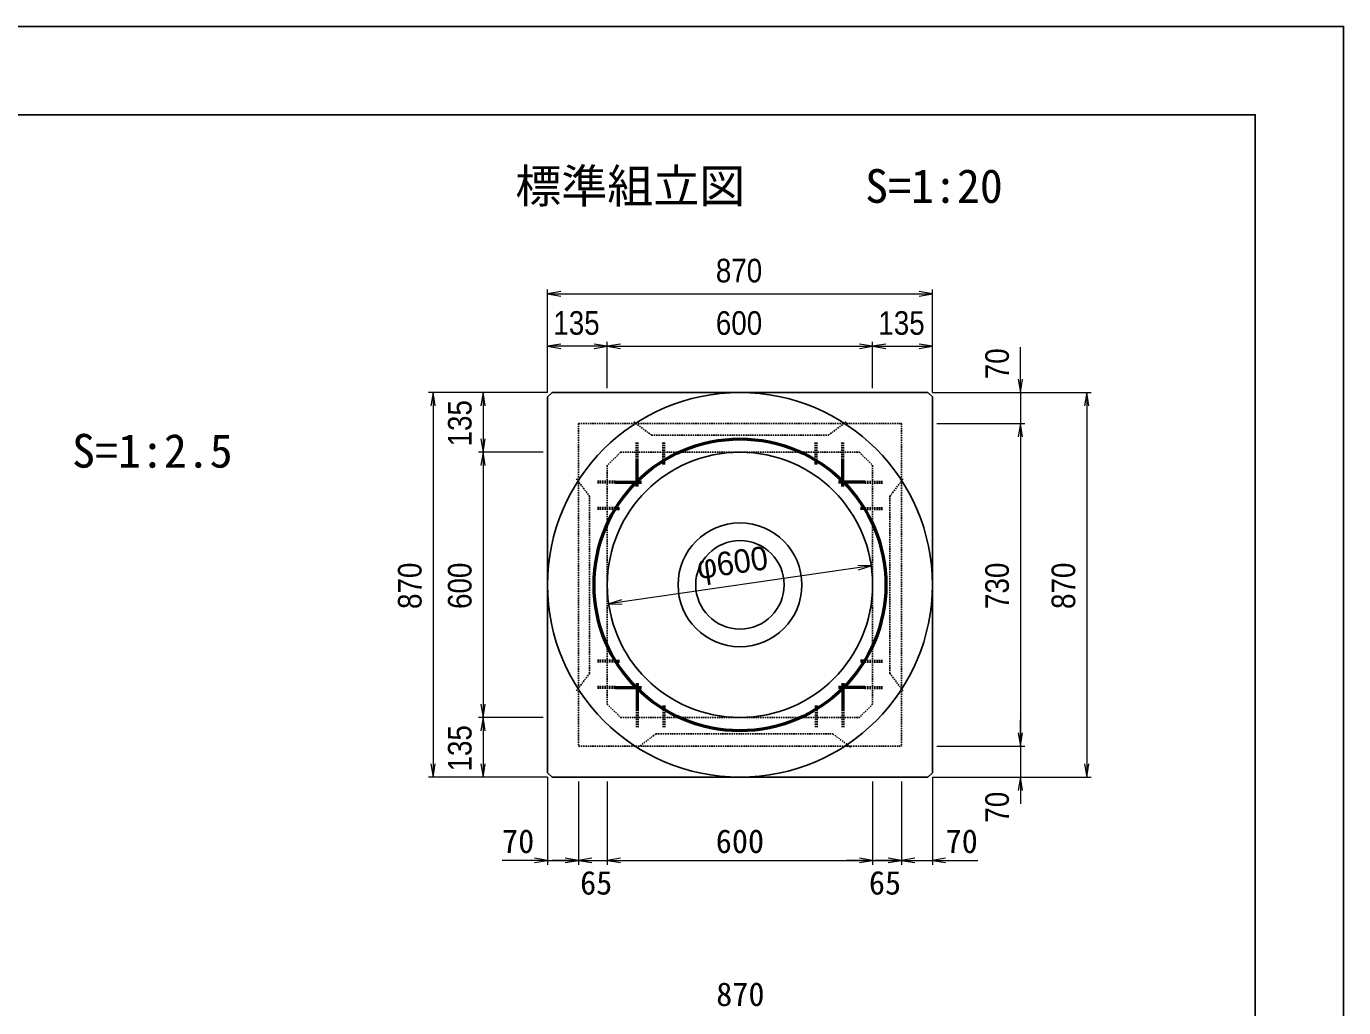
# Model space of a CAD drawing. Units: millimetres, scale not verified. Extents: x -210 to 210, y -148 to 148.
# Drawn here: x 61.1 to 210, y 37.5 to 148.5 of the extents above; entities that cross this region are included whole.
import ezdxf
from ezdxf.enums import TextEntityAlignment as Align

# ---------------------------------------------------------------- set-up
doc = ezdxf.new("R2010")
doc.units = ezdxf.units.MM
doc.linetypes.add('USER2', pattern=[4.7625, 3.175, -1.5875])
doc.layers.add('0-0', color=7, linetype='Continuous')
for name, color, linetype, lineweight in [('0-1_0', 9, 'Continuous', 25), ('0-2_dims', 2, 'Continuous', 13), ('0-5_pen3実線', 7, 'Continuous', 25), ('0-6_pen4実線', 6, 'Continuous', 25), ('0-8_pen2破線', 3, 'USER2', 25), ('0-A_鉄筋 1', 7, 'Continuous', 50), ('0-B_鉄筋 2', 7, 'USER2', 50)]:
    doc.layers.add(name, color=color, linetype=linetype, lineweight=lineweight)
doc.styles.add('ＭＳ ゴシック', font='')
doc.styles.add('ＭＳ Ｐゴシック', font='')
doc.styles.get('ＭＳ ゴシック').set_extended_font_data('MS Gothic')
doc.styles.get('ＭＳ Ｐゴシック').set_extended_font_data('MS PGothic')

# ---------------------------------------------------------------- blocks, each defined once
blk = doc.blocks.new('部分図 1')
at = {"layer": '0-1_0'}
blk.add_lwpolyline([(0, 0), (8400, 0), (8400, 5940), (0, 5940)], close=True, dxfattribs=at)
at = {"layer": '0-2_dims'}
for p, q in [((6600, 5112), (6600, 5345)), ((6600, 5335), (7470, 5335)), ((7470, 5112), (7470, 5345)), ((6600, 5112), (6600, 5226.58)), ((6735, 5216.58), (6600, 5216.58)), ((6735, 5122), (6735, 5226.58)), ((6735, 5122), (6735, 5226.57)), ((6735, 5216.57), (7335, 5216.57)), ((7335, 5122), (7335, 5226.57)), ((7335, 5122), (7335, 5226.57)), ((7335, 5216.57), (7470, 5216.57)), ((7470, 5112), (7470, 5226.57)), ((7669, 5112), (7669, 5214.73)), ((6600, 5112), (6331, 5112)), ((6341, 5112), (6341, 4242)), ((6600, 5112), (6444, 5112)), ((6454, 5112), (6454, 4977)), ((7470, 5112), (7679, 5112)), ((7470, 5112), (7829, 5112)), ((7669, 5112), (7669, 5042)), ((7819, 5112), (7819, 4242)), ((7480, 5042), (7679, 5042)), ((7480, 5042), (7679, 5042)), ((7669, 5042), (7669, 4982)), ((7669, 5042), (7669, 4312)), ((6590, 4977), (6444, 4977)), ((6590, 4977), (6444, 4977)), ((6454, 4977), (6454, 4377)), ((7331.91, 4719.95), (6738.09, 4634.05)), ((6590, 4377), (6444, 4377)), ((6590, 4377), (6444, 4377)), ((6454, 4377), (6454, 4242)), ((7669, 4312), (7669, 4372)), ((7480, 4312), (7679, 4312)), ((7480, 4312), (7679, 4312)), ((7669, 4312), (7669, 4242)), ((6600, 4242), (6331, 4242)), ((6600, 4242), (6444, 4242)), ((7470, 4242), (7829, 4242)), ((7470, 4242), (7679, 4242)), ((7669, 4242), (7669, 4182))]:
    blk.add_line(p, q, dxfattribs=at)
at = {"layer": '0-2_dims', "lineweight": 18}
for p, q in [((6600, 4242), (6600, 4044)), ((6670, 4232), (6670, 4044)), ((6670, 4232), (6670, 4044)), ((6735, 4232), (6735, 4044)), ((6735, 4232), (6735, 4044)), ((7335, 4232), (7335, 4044)), ((7335, 4232), (7335, 4044)), ((7400, 4232), (7400, 4044)), ((7400, 4232), (7400, 4044)), ((7470, 4242), (7470, 4044)), ((6600, 4054), (6497, 4054)), ((6600, 4054), (6670, 4054)), ((6670, 4054), (6610, 4054)), ((6670, 4054), (6730, 4054)), ((6670, 4054), (6735, 4054)), ((6735, 4054), (6795, 4054)), ((6735, 4054), (7335, 4054)), ((7335, 4054), (7275, 4054)), ((7335, 4054), (7400, 4054)), ((7400, 4054), (7340, 4054)), ((7400, 4054), (7460, 4054)), ((7400, 4054), (7470, 4054)), ((7470, 4054), (7573, 4054))]:
    blk.add_line(p, q, dxfattribs=at)
at = {"layer": '0-2_dims'}
for points in [[(6630, 5340), (6600, 5335), (6630, 5330)], [(7440, 5330), (7470, 5335), (7440, 5340)], [(6630, 5221.58), (6600, 5216.58), (6630, 5211.58)], [(6705, 5211.58), (6735, 5216.58), (6705, 5221.58)], [(6765, 5221.57), (6735, 5216.57), (6765, 5211.57)], [(7305, 5211.57), (7335, 5216.57), (7305, 5221.57)], [(7365, 5221.57), (7335, 5216.57), (7365, 5211.57)], [(7440, 5211.57), (7470, 5216.57), (7440, 5221.57)], [(7664, 5142), (7669, 5112), (7674, 5142)], [(6346, 5082), (6341, 5112), (6336, 5082)], [(6459, 5082), (6454, 5112), (6449, 5082)], [(7824, 5082), (7819, 5112), (7814, 5082)], [(7674, 5012), (7669, 5042), (7664, 5012)], [(7674, 5012), (7669, 5042), (7664, 5012)], [(6449, 5007), (6454, 4977), (6459, 5007)], [(6459, 4947), (6454, 4977), (6449, 4947)], [(7302.93, 4710.71), (7331.91, 4719.95), (7301.5, 4720.61)], [(6767.07, 4643.29), (6738.09, 4634.05), (6768.5, 4633.39)], [(6449, 4407), (6454, 4377), (6459, 4407)], [(6459, 4347), (6454, 4377), (6449, 4347)], [(7664, 4342), (7669, 4312), (7674, 4342)], [(7664, 4342), (7669, 4312), (7674, 4342)], [(6336, 4272), (6341, 4242), (6346, 4272)], [(6449, 4272), (6454, 4242), (6459, 4272)], [(7814, 4272), (7819, 4242), (7824, 4272)], [(7674, 4212), (7669, 4242), (7664, 4212)]]:
    blk.add_lwpolyline(points, dxfattribs=at)
at = {"layer": '0-2_dims', "lineweight": 18}
for points in [[(6570, 4049), (6600, 4054), (6570, 4059)], [(6640, 4049), (6670, 4054), (6640, 4059)], [(6700, 4059), (6670, 4054), (6700, 4049)], [(6765, 4059), (6735, 4054), (6765, 4049)], [(6765, 4059), (6735, 4054), (6765, 4049)], [(7305, 4049), (7335, 4054), (7305, 4059)], [(7305, 4049), (7335, 4054), (7305, 4059)], [(7370, 4049), (7400, 4054), (7370, 4059)], [(7430, 4059), (7400, 4054), (7430, 4049)], [(7500, 4059), (7470, 4054), (7500, 4049)]]:
    blk.add_lwpolyline(points, dxfattribs=at)
at = {"layer": '0-5_pen3実線'}
for p, q in [((6600, 5102), (6610, 5112)), ((6600, 4677), (6600, 5102)), ((6610, 5112), (7460, 5112)), ((7470, 5102), (7460, 5112)), ((7470, 4677), (7470, 5102)), ((6600, 4677), (6600, 4252)), ((7470, 4677), (7470, 4252)), ((6600, 4252), (6610, 4242)), ((6600, 4252), (6610, 4242)), ((6610, 4242), (7460, 4242)), ((7470, 4252), (7460, 4242)), ((7470, 4252), (7460, 4242))]:
    blk.add_line(p, q, dxfattribs=at)
for radius in [435, 300, 140, 100]:
    blk.add_circle((7035, 4677), radius, dxfattribs=at)
blk.add_arc((7035, 4677), 300, 90, 270, dxfattribs=at)
at = {"layer": '0-6_pen4実線'}
blk.add_lwpolyline([(200, 200), (8200, 200), (8200, 5740), (200, 5740)], close=True, dxfattribs=at)
at = {"layer": '0-8_pen2破線'}
for p, q in [((6670, 5042), (7400, 5042)), ((6670, 5042), (6670, 4312)), ((6835, 5015.48), (6795, 5045.48)), ((7400, 5042), (7400, 4312)), ((6765, 4977), (6735, 4947)), ((6765, 4977), (7305, 4977)), ((7305, 4977), (7335, 4947)), ((6735, 4947), (6735, 4407)), ((7335, 4947), (7335, 4407)), ((7374, 4877), (7404, 4917)), ((7374, 4477), (7374, 4877)), ((6695, 4477), (6665, 4437)), ((7374, 4477), (7404, 4437)), ((6735, 4407), (6765, 4377)), ((7335, 4407), (7305, 4377)), ((6765, 4377), (7305, 4377)), ((6845, 4340), (6805, 4310)), ((6845, 4340), (7245, 4340)), ((7245, 4340), (7285, 4310)), ((6670, 4312), (7400, 4312))]:
    blk.add_line(p, q, dxfattribs=at)
for points in [[(6835, 5015.48), (7235, 5015.48), (7275, 5045.48)], [(6695, 4477), (6695, 4877), (6665, 4917)]]:
    blk.add_lwpolyline(points, dxfattribs=at)
at = {"layer": '0-A_鉄筋 1'}
for p, q in [((6802.5, 4899.5), (6802.5, 4959.5)), ((6862.5, 4949.5), (6862.5, 4959.5)), ((7207.5, 4949.5), (7207.5, 4959.5)), ((7267.5, 4899.5), (7267.5, 4959.5)), ((6752.5, 4909.5), (6812.5, 4909.5)), ((7317.5, 4909.5), (7257.5, 4909.5)), ((6752.5, 4849.5), (6762.5, 4849.5)), ((7317.5, 4849.5), (7307.5, 4849.5)), ((6752.5, 4504.5), (6762.5, 4504.5)), ((7317.5, 4504.5), (7307.5, 4504.5)), ((6752.5, 4444.5), (6812.5, 4444.5)), ((6802.5, 4454.5), (6802.5, 4394.5)), ((7317.5, 4444.5), (7257.5, 4444.5)), ((7267.5, 4454.5), (7267.5, 4394.5)), ((6862.5, 4404.5), (6862.5, 4394.5)), ((7207.5, 4404.5), (7207.5, 4394.5))]:
    blk.add_line(p, q, dxfattribs=at)
blk.add_circle((7035, 4677), 330, dxfattribs=at)
at = {"layer": '0-B_鉄筋 2'}
for p, q in [((6802.5, 4959.5), (6802.5, 4999.5)), ((6862.5, 4959.5), (6862.5, 4999.5)), ((7207.5, 4959.5), (7207.5, 4999.5)), ((7267.5, 4959.5), (7267.5, 4999.5)), ((6752.5, 4909.5), (6712.5, 4909.5)), ((7317.5, 4909.5), (7357.5, 4909.5)), ((6752.5, 4849.5), (6712.5, 4849.5)), ((7317.5, 4849.5), (7357.5, 4849.5)), ((6752.5, 4504.5), (6712.5, 4504.5)), ((7317.5, 4504.5), (7357.5, 4504.5)), ((6752.5, 4444.5), (6712.5, 4444.5)), ((7317.5, 4444.5), (7357.5, 4444.5)), ((6802.5, 4394.5), (6802.5, 4354.5)), ((6862.5, 4394.5), (6862.5, 4354.5)), ((7207.5, 4394.5), (7207.5, 4354.5)), ((7267.5, 4394.5), (7267.5, 4354.5))]:
    blk.add_line(p, q, dxfattribs=at)
at = {"layer": '0-2_dims', "color": 7, "style": 'ＭＳ Ｐゴシック', "width": 0.9}
for s, p in [('870', (6980.45, 5345)), ('135', (6612.95, 5226.58)), ('600', (6980.45, 5226.57)), ('135', (7347.95, 5226.57))]:
    blk.add_text(s, height=53.32, dxfattribs=at).set_placement(p, align=Align.BOTTOM_LEFT)
for s, p in [('70', (7659, 5142)), ('135', (6444, 4989.95)), ('870', (6331, 4622.45)), ('600', (6444, 4622.45)), ('730', (7659, 4622.45)), ('870', (7809, 4622.45)), ('135', (6444, 4254.95)), ('70', (7659, 4139.27))]:
    blk.add_text(s, height=53.32, rotation=90, dxfattribs=at).set_placement(p, align=Align.BOTTOM_LEFT)
at = {"layer": '0-2_dims', "color": 7, "style": 'ＭＳ Ｐゴシック'}
blk.add_text('φ600', height=53.32, rotation=8.232, dxfattribs=at).set_placement((6943.6, 4673.88), align=Align.BOTTOM_LEFT)
at = {"layer": '0-2_dims', "color": 7, "style": 'ＭＳ ゴシック'}
for s, p in [('70', (6497, 4054.5)), ('600', (6980.25, 4054.5)), ('70', (7500, 4054.5)), ('65', (6673.5, 3960.5)), ('65', (7326.5, 3960.5)), ('870', (6981.25, 3708.5))]:
    blk.add_text(s, height=53.52, dxfattribs=at).set_placement(p, align=Align.BOTTOM_LEFT)
at = {"layer": '0-5_pen3実線', "style": 'ＭＳ ゴシック'}
for s, height, p in [('\u3000標準組立図\u3000', 76.23, (6423, 5518.01)), ('S=1:20', 76.24, (7318.06, 5518.01)), ('S=1:2.5', 76.23, (5524.88, 4919.16))]:
    blk.add_text(s, height=height, dxfattribs=at).set_placement(p, align=Align.BOTTOM_LEFT)

msp = doc.modelspace()

# ---------------------------------------------------------------- block references
at = {"layer": '0-0', "xscale": 0.05, "yscale": 0.05}
msp.add_blockref('部分図 1', (-210, -148.5), dxfattribs=at)

doc.saveas('drawing.dxf')
